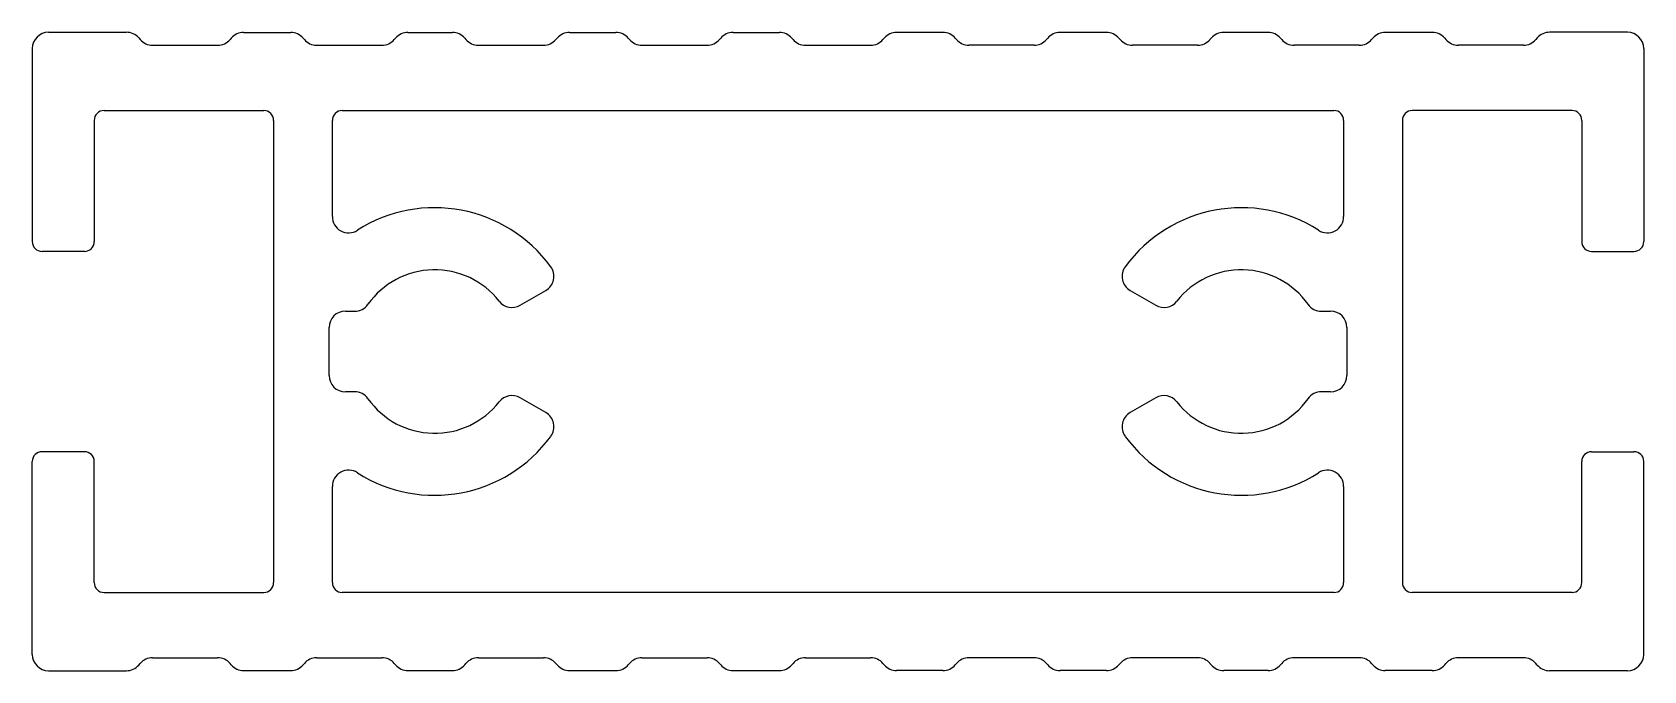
# Model space of a CAD drawing. Extents: x 2214.1 to 2263.5, y 1293.3 to 1312.9.
import ezdxf

# ---------------------------------------------------------------- set-up
doc = ezdxf.new("R2010")
doc.units = 0
doc.layers.get('0').update_dxf_attribs({"linetype": 'CONTINUOUS'})

msp = doc.modelspace()

# ---------------------------------------------------------------- linework, layer by layer
for p, q in [((2214.644, 1312.876), (2217.029, 1312.876)), ((2217.409, 1312.701), (2217.451, 1312.651)), ((2220.245, 1312.696), (2220.207, 1312.651)), ((2220.625, 1312.871), (2222.067, 1312.871)), ((2222.447, 1312.696), (2222.486, 1312.651)), ((2225.28, 1312.696), (2225.241, 1312.651)), ((2225.66, 1312.871), (2227.022, 1312.871)), ((2227.402, 1312.696), (2227.44, 1312.651)), ((2230.234, 1312.696), (2230.196, 1312.651)), ((2230.614, 1312.871), (2232.035, 1312.871)), ((2232.415, 1312.696), (2232.454, 1312.651)), ((2235.248, 1312.696), (2235.21, 1312.651)), ((2235.628, 1312.871), (2237.047, 1312.871)), ((2237.427, 1312.696), (2237.466, 1312.651)), ((2240.26, 1312.696), (2240.222, 1312.651)), ((2242.059, 1312.871), (2240.64, 1312.871)), ((2242.439, 1312.696), (2242.478, 1312.651)), ((2245.272, 1312.696), (2245.234, 1312.651)), ((2247.073, 1312.871), (2245.652, 1312.871)), ((2247.453, 1312.696), (2247.492, 1312.651)), ((2250.286, 1312.696), (2250.247, 1312.651)), ((2252.028, 1312.871), (2250.666, 1312.871)), ((2252.408, 1312.696), (2252.446, 1312.651)), ((2255.24, 1312.696), (2255.202, 1312.651)), ((2257.062, 1312.871), (2255.621, 1312.871)), ((2257.442, 1312.696), (2257.481, 1312.651)), ((2260.279, 1312.701), (2260.236, 1312.651)), ((2263.044, 1312.876), (2260.659, 1312.876)), ((2214.144, 1312.376), (2214.144, 1306.461)), ((2217.831, 1312.476), (2219.827, 1312.476)), ((2222.866, 1312.476), (2224.861, 1312.476)), ((2227.82, 1312.476), (2229.816, 1312.476)), ((2232.834, 1312.476), (2234.83, 1312.476)), ((2237.846, 1312.476), (2239.842, 1312.476)), ((2244.854, 1312.476), (2242.858, 1312.476)), ((2249.867, 1312.476), (2247.872, 1312.476)), ((2254.822, 1312.476), (2252.826, 1312.476)), ((2259.856, 1312.476), (2257.861, 1312.476)), ((2263.544, 1312.376), (2263.544, 1306.461)), ((2216.044, 1310.176), (2216.044, 1306.461)), ((2216.344, 1310.476), (2221.244, 1310.476)), ((2221.544, 1310.176), (2221.544, 1296.007)), ((2223.344, 1307.227), (2223.344, 1310.176)), ((2223.644, 1310.476), (2254.044, 1310.476)), ((2254.344, 1310.176), (2254.344, 1307.227)), ((2256.144, 1310.176), (2256.144, 1296.007)), ((2261.344, 1310.476), (2256.444, 1310.476)), ((2261.644, 1310.176), (2261.644, 1306.461)), ((2215.744, 1306.161), (2214.444, 1306.161)), ((2261.944, 1306.161), (2263.244, 1306.161)), ((2229.1, 1304.509), (2229.885, 1304.963)), ((2247.802, 1304.963), (2248.588, 1304.509)), ((2223.744, 1304.327), (2224.028, 1304.327)), ((2253.659, 1304.327), (2253.944, 1304.327)), ((2223.244, 1302.355), (2223.244, 1303.827)), ((2254.444, 1303.827), (2254.444, 1302.355)), ((2224.028, 1301.855), (2223.744, 1301.855)), ((2253.944, 1301.855), (2253.659, 1301.855)), ((2229.885, 1301.22), (2229.1, 1301.673)), ((2248.588, 1301.673), (2247.802, 1301.22)), ((2214.144, 1293.807), (2214.144, 1299.721)), ((2215.744, 1300.021), (2214.444, 1300.021)), ((2216.044, 1296.007), (2216.044, 1299.721)), ((2261.644, 1296.007), (2261.644, 1299.721)), ((2261.944, 1300.021), (2263.244, 1300.021)), ((2263.544, 1293.807), (2263.544, 1299.721)), ((2223.344, 1296.007), (2223.344, 1298.955)), ((2254.344, 1298.955), (2254.344, 1296.007)), ((2216.344, 1295.707), (2221.244, 1295.707)), ((2254.044, 1295.707), (2223.644, 1295.707)), ((2261.344, 1295.707), (2256.444, 1295.707)), ((2214.644, 1293.307), (2217.029, 1293.307)), ((2217.409, 1293.482), (2217.451, 1293.531)), ((2217.831, 1293.707), (2219.827, 1293.707)), ((2220.245, 1293.486), (2220.207, 1293.531)), ((2220.625, 1293.311), (2222.067, 1293.311)), ((2222.447, 1293.486), (2222.486, 1293.531)), ((2222.866, 1293.707), (2224.861, 1293.707)), ((2225.28, 1293.486), (2225.241, 1293.531)), ((2225.66, 1293.311), (2227.022, 1293.311)), ((2227.402, 1293.486), (2227.44, 1293.531)), ((2227.82, 1293.707), (2229.816, 1293.707)), ((2230.234, 1293.486), (2230.196, 1293.531)), ((2230.614, 1293.311), (2232.035, 1293.311)), ((2232.415, 1293.486), (2232.454, 1293.531)), ((2232.834, 1293.707), (2234.83, 1293.707)), ((2235.248, 1293.486), (2235.21, 1293.531)), ((2235.628, 1293.311), (2237.047, 1293.311)), ((2237.427, 1293.486), (2237.466, 1293.531)), ((2237.846, 1293.707), (2239.842, 1293.707)), ((2240.26, 1293.486), (2240.222, 1293.531)), ((2242.059, 1293.311), (2240.64, 1293.311)), ((2242.439, 1293.486), (2242.478, 1293.531)), ((2244.854, 1293.707), (2242.858, 1293.707)), ((2245.272, 1293.486), (2245.234, 1293.531)), ((2247.073, 1293.311), (2245.652, 1293.311)), ((2247.453, 1293.486), (2247.492, 1293.531)), ((2249.867, 1293.707), (2247.872, 1293.707)), ((2250.286, 1293.486), (2250.247, 1293.531)), ((2252.028, 1293.311), (2250.666, 1293.311)), ((2252.408, 1293.486), (2252.446, 1293.531)), ((2254.822, 1293.707), (2252.826, 1293.707)), ((2255.24, 1293.486), (2255.202, 1293.531)), ((2257.062, 1293.311), (2255.621, 1293.311)), ((2257.442, 1293.486), (2257.481, 1293.531)), ((2259.856, 1293.707), (2257.861, 1293.707)), ((2260.279, 1293.482), (2260.236, 1293.531)), ((2263.044, 1293.307), (2260.659, 1293.307))]:
    msp.add_line(p, q)
for centre, radius, start, end in [((2214.644, 1312.376), 0.5, 90, 180), ((2217.029, 1312.376), 0.5, 40.5212, 90), ((2217.831, 1312.976), 0.5, 220.5212, 270), ((2219.827, 1312.976), 0.5, 270, 319.4788), ((2220.625, 1312.371), 0.5, 90, 139.4788), ((2222.067, 1312.371), 0.5, 40.5212, 90), ((2222.866, 1312.976), 0.5, 220.5212, 270), ((2224.861, 1312.976), 0.5, 270, 319.4788), ((2225.66, 1312.371), 0.5, 90, 139.4788), ((2227.022, 1312.371), 0.5, 40.5212, 90), ((2227.82, 1312.976), 0.5, 220.5212, 270), ((2229.816, 1312.976), 0.5, 270, 319.4788), ((2230.614, 1312.371), 0.5, 90, 139.4788), ((2232.035, 1312.371), 0.5, 40.5212, 90), ((2232.834, 1312.976), 0.5, 220.5212, 270), ((2234.83, 1312.976), 0.5, 270, 319.4788), ((2235.628, 1312.371), 0.5, 90, 139.4788), ((2237.047, 1312.371), 0.5, 40.5212, 90), ((2237.846, 1312.976), 0.5, 220.5212, 270), ((2239.842, 1312.976), 0.5, 270, 319.4788), ((2240.64, 1312.371), 0.5, 90, 139.4788), ((2242.059, 1312.371), 0.5, 40.5212, 90), ((2242.858, 1312.976), 0.5, 220.5212, 270), ((2244.854, 1312.976), 0.5, 270, 319.4788), ((2245.652, 1312.371), 0.5, 90, 139.4788), ((2247.073, 1312.371), 0.5, 40.5212, 90), ((2247.872, 1312.976), 0.5, 220.5212, 270), ((2249.867, 1312.976), 0.5, 270, 319.4788), ((2250.666, 1312.371), 0.5, 90, 139.4788), ((2252.028, 1312.371), 0.5, 40.5212, 90), ((2252.826, 1312.976), 0.5, 220.5212, 270), ((2254.822, 1312.976), 0.5, 270, 319.4788), ((2255.621, 1312.371), 0.5, 90, 139.4788), ((2257.062, 1312.371), 0.5, 40.5212, 90), ((2257.861, 1312.976), 0.5, 220.5212, 270), ((2259.856, 1312.976), 0.5, 270, 319.4788), ((2260.659, 1312.376), 0.5, 90, 139.4788), ((2263.044, 1312.376), 0.5, 0, 90), ((2216.344, 1310.176), 0.3, 90, 180), ((2221.244, 1310.176), 0.3, 0, 90), ((2223.644, 1310.176), 0.3, 90, 180), ((2254.044, 1310.176), 0.3, 0, 90), ((2256.444, 1310.176), 0.3, 90, 180), ((2261.344, 1310.176), 0.3, 0, 90), ((2223.844, 1307.227), 0.5, 180, 302.5304), ((2226.482, 1303.091), 4.406, 36.1602, 122.5304), ((2251.206, 1303.091), 4.406, 57.4696, 143.8398), ((2253.844, 1307.227), 0.5, 237.4696, 0), ((2214.444, 1306.461), 0.3, 180, 270), ((2215.744, 1306.461), 0.3, 270, 360), ((2261.944, 1306.461), 0.3, 180, 270), ((2263.244, 1306.461), 0.3, 270, 360), ((2229.635, 1305.396), 0.5, 300, 36.1602), ((2248.052, 1305.396), 0.5, 143.8398, 240), ((2226.482, 1303.091), 2.506, 38.0155, 144.7175), ((2251.206, 1303.091), 2.506, 35.2825, 141.9845), ((2223.744, 1303.827), 0.5, 90, 180), ((2224.028, 1304.827), 0.5, 270, 324.7175), ((2228.85, 1304.942), 0.5, 218.0155, 300), ((2248.838, 1304.942), 0.5, 240, 321.9845), ((2253.659, 1304.827), 0.5, 215.2825, 270), ((2253.944, 1303.827), 0.5, 0, 90), ((2223.744, 1302.355), 0.5, 180, 270), ((2253.944, 1302.355), 0.5, 270, 360), ((2224.028, 1301.355), 0.5, 35.2825, 90), ((2228.85, 1301.24), 0.5, 60, 141.9845), ((2248.838, 1301.24), 0.5, 38.0155, 120), ((2253.659, 1301.355), 0.5, 90, 144.7175), ((2226.482, 1303.091), 2.506, 215.2825, 321.9845), ((2229.635, 1300.787), 0.5, 323.8398, 60), ((2248.052, 1300.787), 0.5, 120, 216.1602), ((2251.206, 1303.091), 2.506, 218.0155, 324.7175), ((2226.482, 1303.091), 4.406, 237.4696, 323.8398), ((2251.206, 1303.091), 4.406, 216.1602, 302.5304), ((2214.444, 1299.721), 0.3, 90, 180), ((2215.744, 1299.721), 0.3, 0, 90), ((2261.944, 1299.721), 0.3, 90, 180), ((2263.244, 1299.721), 0.3, 0, 90), ((2223.844, 1298.955), 0.5, 57.4696, 180), ((2253.844, 1298.955), 0.5, 0, 122.5304), ((2216.344, 1296.007), 0.3, 180, 270), ((2221.244, 1296.007), 0.3, 270, 0), ((2223.644, 1296.007), 0.3, 180, 270), ((2254.044, 1296.007), 0.3, 270, 360), ((2256.444, 1296.007), 0.3, 180, 270), ((2261.344, 1296.007), 0.3, 270, 360), ((2214.644, 1293.807), 0.5, 180, 270), ((2263.044, 1293.807), 0.5, 270, 360), ((2217.029, 1293.807), 0.5, 270, 319.4788), ((2217.831, 1293.207), 0.5, 90, 139.4788), ((2219.827, 1293.207), 0.5, 40.5212, 90), ((2220.625, 1293.811), 0.5, 220.5212, 270), ((2222.067, 1293.811), 0.5, 270, 319.4788), ((2222.866, 1293.207), 0.5, 90, 139.4788), ((2224.861, 1293.207), 0.5, 40.5212, 90), ((2225.66, 1293.811), 0.5, 220.5212, 270), ((2227.022, 1293.811), 0.5, 270, 319.4788), ((2227.82, 1293.207), 0.5, 90, 139.4788), ((2229.816, 1293.207), 0.5, 40.5212, 90), ((2230.614, 1293.811), 0.5, 220.5212, 270), ((2232.035, 1293.811), 0.5, 270, 319.4788), ((2232.834, 1293.207), 0.5, 90, 139.4788), ((2234.83, 1293.207), 0.5, 40.5212, 90), ((2235.628, 1293.811), 0.5, 220.5212, 270), ((2237.047, 1293.811), 0.5, 270, 319.4788), ((2237.846, 1293.207), 0.5, 90, 139.4788), ((2239.842, 1293.207), 0.5, 40.5212, 90), ((2240.64, 1293.811), 0.5, 220.5212, 270), ((2242.059, 1293.811), 0.5, 270, 319.4788), ((2242.858, 1293.207), 0.5, 90, 139.4788), ((2244.854, 1293.207), 0.5, 40.5212, 90), ((2245.652, 1293.811), 0.5, 220.5212, 270), ((2247.073, 1293.811), 0.5, 270, 319.4788), ((2247.872, 1293.207), 0.5, 90, 139.4788), ((2249.867, 1293.207), 0.5, 40.5212, 90), ((2250.666, 1293.811), 0.5, 220.5212, 270), ((2252.028, 1293.811), 0.5, 270, 319.4788), ((2252.826, 1293.207), 0.5, 90, 139.4788), ((2254.822, 1293.207), 0.5, 40.5212, 90), ((2255.621, 1293.811), 0.5, 220.5212, 270), ((2257.062, 1293.811), 0.5, 270, 319.4788), ((2257.861, 1293.207), 0.5, 90, 139.4788), ((2259.856, 1293.207), 0.5, 40.5212, 90), ((2260.659, 1293.807), 0.5, 220.5212, 270)]:
    msp.add_arc(centre, radius, start, end)

doc.saveas('drawing.dxf')
